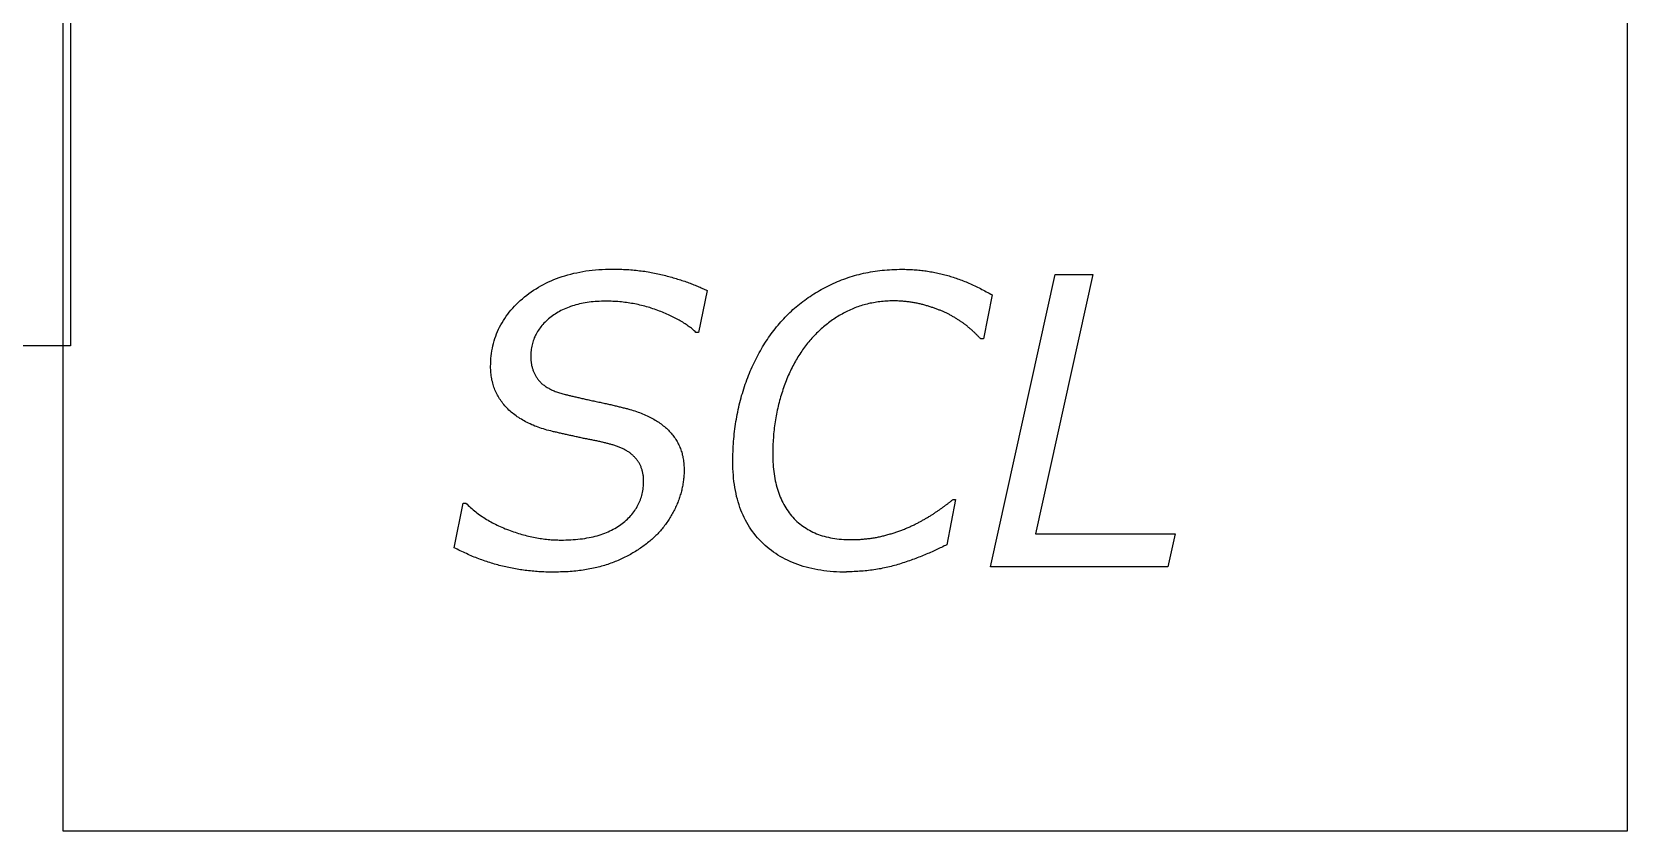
# Model space of a CAD drawing. Extents: x 0.1 to 5.4, y -0.8 to 9.9.
# Drawn here: x 2.662 to 5.37, y -0.75 to 0.607 of the extents above; entities that cross this region are included whole.
import ezdxf

# ---------------------------------------------------------------- set-up
doc = ezdxf.new("R2010")
doc.units = 0
doc.layers.add('CAPA_1', color=7, linetype='CONTINUOUS')

msp = doc.modelspace()

# ---------------------------------------------------------------- linework, layer by layer
at = {"layer": 'CAPA_1', "color": 7}
for points in [[(0.0738, 9.9262), (2.728, 9.9262), (2.728, 0.0738), (0.0738, 0.0738)], [(2.7154, 9.1023), (5.3695, 9.1023), (5.3695, -0.7501), (2.7154, -0.7501)], [(4.5903, -0.3015), (4.2891, -0.3015), (4.399, 0.1948), (4.4629, 0.1948), (4.3655, -0.2451), (4.6027, -0.2451)]]:
    msp.add_lwpolyline(points, close=True, dxfattribs=at)
for points in [[(3.4984, 0.1568), (3.5022, 0.1598), (3.506, 0.1627), (3.5099, 0.1655), (3.5139, 0.1682), (3.5179, 0.1708), (3.522, 0.1733), (3.5262, 0.1758), (3.5305, 0.1781), (3.5348, 0.1803), (3.5392, 0.1824), (3.5436, 0.1844), (3.5482, 0.1863), (3.5528, 0.1882), (3.5574, 0.1899), (3.5622, 0.1915), (3.567, 0.193), (3.5719, 0.1945), (3.5768, 0.1958), (3.5819, 0.197), (3.5869, 0.1981), (3.5921, 0.1992), (3.5973, 0.2001), (3.6026, 0.201), (3.608, 0.2017), (3.6134, 0.2023), (3.6189, 0.2029), (3.6245, 0.2033), (3.6302, 0.2037), (3.6359, 0.2039), (3.6417, 0.2041), (3.6475, 0.2041)], [(3.6475, 0.2041), (3.6507, 0.2041), (3.6539, 0.2041), (3.6571, 0.204), (3.6602, 0.2039), (3.6634, 0.2038), (3.6665, 0.2037), (3.6696, 0.2035), (3.6726, 0.2034), (3.6757, 0.2032), (3.6787, 0.203), (3.6817, 0.2027), (3.6847, 0.2025), (3.6877, 0.2022), (3.6906, 0.2019), (3.6936, 0.2015), (3.6965, 0.2012), (3.6994, 0.2008), (3.7023, 0.2004), (3.7051, 0.2), (3.708, 0.1995), (3.7108, 0.199), (3.7136, 0.1985), (3.7164, 0.198), (3.7191, 0.1975), (3.7219, 0.1969), (3.7246, 0.1963), (3.7273, 0.1957), (3.73, 0.1951), (3.7326, 0.1944), (3.7353, 0.1938), (3.7379, 0.1931)], [(3.7379, 0.1931), (3.7405, 0.1924), (3.7431, 0.1917), (3.7457, 0.191), (3.7483, 0.1903), (3.7508, 0.1895), (3.7533, 0.1888), (3.7558, 0.1881), (3.7582, 0.1873), (3.7607, 0.1866), (3.7631, 0.1858), (3.7655, 0.185), (3.7678, 0.1842), (3.7702, 0.1834), (3.7725, 0.1826), (3.7748, 0.1818), (3.7771, 0.181), (3.7793, 0.1802), (3.7815, 0.1794), (3.7837, 0.1785), (3.7859, 0.1777), (3.788, 0.1768), (3.7901, 0.1759), (3.7922, 0.1751), (3.7943, 0.1742), (3.7964, 0.1733), (3.7984, 0.1724), (3.8004, 0.1715), (3.8024, 0.1705), (3.8043, 0.1696), (3.8063, 0.1687), (3.8082, 0.1677)], [(4.019, 0.1782), (4.0224, 0.1798), (4.0259, 0.1814), (4.0295, 0.1829), (4.033, 0.1844), (4.0366, 0.1858), (4.0402, 0.1871), (4.0438, 0.1884), (4.0475, 0.1897), (4.0512, 0.1909), (4.0549, 0.192), (4.0586, 0.1931), (4.0624, 0.1942), (4.0661, 0.1952), (4.0699, 0.1961), (4.0738, 0.197), (4.0776, 0.1978), (4.0815, 0.1986), (4.0855, 0.1993), (4.0894, 0.2), (4.0934, 0.2006), (4.0974, 0.2011), (4.1014, 0.2016), (4.1054, 0.2021), (4.1095, 0.2025), (4.1136, 0.2028), (4.1177, 0.2031), (4.1219, 0.2034), (4.126, 0.2036), (4.1302, 0.2037), (4.1345, 0.2038), (4.1387, 0.2038)], [(4.1387, 0.2038), (4.1414, 0.2038), (4.144, 0.2038), (4.1466, 0.2037), (4.1493, 0.2036), (4.1519, 0.2035), (4.1545, 0.2034), (4.1571, 0.2033), (4.1597, 0.2031), (4.1623, 0.2029), (4.1648, 0.2027), (4.1674, 0.2025), (4.1699, 0.2022), (4.1725, 0.2019), (4.175, 0.2016), (4.1775, 0.2013), (4.18, 0.201), (4.1825, 0.2006), (4.185, 0.2002), (4.1875, 0.1998), (4.19, 0.1994), (4.1925, 0.1989), (4.1949, 0.1985), (4.1974, 0.198), (4.1998, 0.1974), (4.2022, 0.1969), (4.2047, 0.1963), (4.2071, 0.1957), (4.2095, 0.1951), (4.2119, 0.1945), (4.2143, 0.1939), (4.2166, 0.1932)], [(4.2166, 0.1932), (4.219, 0.1925), (4.2214, 0.1918), (4.2238, 0.1911), (4.2261, 0.1903), (4.2285, 0.1895), (4.2309, 0.1887), (4.2333, 0.1879), (4.2357, 0.187), (4.2381, 0.1861), (4.2405, 0.1852), (4.2429, 0.1843), (4.2454, 0.1833), (4.2478, 0.1824), (4.2502, 0.1813), (4.2526, 0.1803), (4.2551, 0.1792), (4.2575, 0.1781), (4.2599, 0.177), (4.2624, 0.1759), (4.2648, 0.1747), (4.2673, 0.1735), (4.2697, 0.1723), (4.2722, 0.1711), (4.2746, 0.1698), (4.2771, 0.1685), (4.2796, 0.1672), (4.2821, 0.1658), (4.2845, 0.1645), (4.287, 0.1631), (4.2895, 0.1616), (4.292, 0.1602)], [(3.8082, 0.1677), (3.7938, 0.0967), (3.7893, 0.0967)], [(3.9286, 0.1088), (3.931, 0.1116), (3.9334, 0.1144), (3.9358, 0.1171), (3.9383, 0.1198), (3.9409, 0.1225), (3.9434, 0.1251), (3.946, 0.1277), (3.9487, 0.1303), (3.9513, 0.1328), (3.954, 0.1353), (3.9568, 0.1377), (3.9595, 0.1401), (3.9624, 0.1424), (3.9652, 0.1448), (3.9681, 0.147), (3.971, 0.1493), (3.9739, 0.1515), (3.9769, 0.1536), (3.9799, 0.1557), (3.983, 0.1578), (3.9861, 0.1599), (3.9892, 0.1619), (3.9924, 0.1638), (3.9956, 0.1658), (3.9988, 0.1677), (4.0021, 0.1695), (4.0054, 0.1713), (4.0087, 0.1731), (4.0121, 0.1748), (4.0155, 0.1765), (4.019, 0.1782)], [(3.4409, 0.0388), (3.441, 0.0434), (3.4412, 0.0479), (3.4415, 0.0523), (3.4419, 0.0567), (3.4424, 0.0611), (3.4431, 0.0654), (3.4438, 0.0697), (3.4447, 0.0739), (3.4458, 0.078), (3.4469, 0.0821), (3.4482, 0.0862), (3.4495, 0.0902), (3.451, 0.0941), (3.4526, 0.0981), (3.4544, 0.1019), (3.4562, 0.1057), (3.4582, 0.1095), (3.4603, 0.1132), (3.4625, 0.1168), (3.4648, 0.1204), (3.4673, 0.124), (3.4699, 0.1275), (3.4726, 0.131), (3.4754, 0.1344), (3.4783, 0.1377), (3.4814, 0.141), (3.4845, 0.1443), (3.4878, 0.1475), (3.4912, 0.1506), (3.4948, 0.1537), (3.4984, 0.1568)], [(3.6364, 0.1497), (3.6326, 0.1496), (3.629, 0.1495), (3.6253, 0.1494), (3.6217, 0.1492), (3.6182, 0.149), (3.6147, 0.1487), (3.6113, 0.1483), (3.6079, 0.1479), (3.6046, 0.1474), (3.6013, 0.1469), (3.598, 0.1463), (3.5949, 0.1457), (3.5917, 0.145), (3.5886, 0.1442), (3.5856, 0.1434), (3.5826, 0.1425), (3.5796, 0.1416), (3.5767, 0.1407), (3.5739, 0.1396), (3.5711, 0.1386), (3.5683, 0.1374), (3.5656, 0.1362), (3.5629, 0.135), (3.5603, 0.1337), (3.5578, 0.1323), (3.5553, 0.1309), (3.5528, 0.1294), (3.5504, 0.1279), (3.548, 0.1263), (3.5457, 0.1247), (3.5434, 0.123)], [(3.7245, 0.134), (3.7218, 0.135), (3.7191, 0.136), (3.7164, 0.1369), (3.7136, 0.1378), (3.7109, 0.1387), (3.7081, 0.1395), (3.7054, 0.1403), (3.7026, 0.141), (3.6998, 0.1418), (3.697, 0.1425), (3.6942, 0.1431), (3.6914, 0.1438), (3.6886, 0.1444), (3.6858, 0.145), (3.683, 0.1455), (3.6801, 0.146), (3.6773, 0.1465), (3.6744, 0.1469), (3.6715, 0.1473), (3.6687, 0.1477), (3.6658, 0.148), (3.6629, 0.1483), (3.66, 0.1486), (3.657, 0.1489), (3.6541, 0.1491), (3.6512, 0.1492), (3.6482, 0.1494), (3.6453, 0.1495), (3.6423, 0.1496), (3.6393, 0.1496), (3.6364, 0.1497)], [(4.124, 0.1501), (4.1211, 0.1501), (4.1183, 0.15), (4.1154, 0.1499), (4.1126, 0.1497), (4.1098, 0.1496), (4.107, 0.1493), (4.1042, 0.1491), (4.1014, 0.1488), (4.0987, 0.1484), (4.0959, 0.148), (4.0932, 0.1476), (4.0905, 0.1471), (4.0878, 0.1466), (4.0851, 0.1461), (4.0825, 0.1455), (4.0798, 0.1448), (4.0772, 0.1442), (4.0746, 0.1435), (4.072, 0.1427), (4.0694, 0.1419), (4.0668, 0.1411), (4.0643, 0.1402), (4.0617, 0.1393), (4.0592, 0.1383), (4.0567, 0.1373), (4.0542, 0.1363), (4.0517, 0.1352), (4.0492, 0.1341), (4.0468, 0.1329), (4.0444, 0.1317), (4.0419, 0.1305)], [(4.1777, 0.1429), (4.1761, 0.1434), (4.1745, 0.1438), (4.1729, 0.1442), (4.1713, 0.1446), (4.1697, 0.145), (4.1681, 0.1454), (4.1665, 0.1458), (4.1648, 0.1461), (4.1631, 0.1465), (4.1615, 0.1468), (4.1598, 0.1471), (4.1581, 0.1474), (4.1564, 0.1477), (4.1547, 0.1479), (4.153, 0.1482), (4.1513, 0.1484), (4.1495, 0.1486), (4.1478, 0.1488), (4.146, 0.149), (4.1442, 0.1492), (4.1424, 0.1493), (4.1406, 0.1495), (4.1388, 0.1496), (4.137, 0.1497), (4.1352, 0.1498), (4.1334, 0.1499), (4.1315, 0.15), (4.1297, 0.15), (4.1278, 0.15), (4.1259, 0.1501), (4.124, 0.1501)], [(4.2195, 0.1269), (4.2184, 0.1275), (4.2172, 0.1281), (4.216, 0.1286), (4.2149, 0.1292), (4.2137, 0.1298), (4.2125, 0.1304), (4.2112, 0.1309), (4.21, 0.1315), (4.2087, 0.132), (4.2075, 0.1326), (4.2062, 0.1331), (4.2049, 0.1336), (4.2036, 0.1342), (4.2023, 0.1347), (4.2009, 0.1352), (4.1996, 0.1357), (4.1982, 0.1363), (4.1968, 0.1368), (4.1955, 0.1373), (4.1941, 0.1378), (4.1926, 0.1383), (4.1912, 0.1387), (4.1898, 0.1392), (4.1883, 0.1397), (4.1868, 0.1402), (4.1853, 0.1407), (4.1838, 0.1411), (4.1823, 0.1416), (4.1808, 0.142), (4.1792, 0.1425), (4.1777, 0.1429)], [(4.292, 0.1602), (4.2776, 0.0855), (4.2728, 0.0855)], [(3.5434, 0.123), (3.5412, 0.1213), (3.5391, 0.1195), (3.5371, 0.1177), (3.5351, 0.1159), (3.5332, 0.114), (3.5314, 0.1121), (3.5296, 0.1102), (3.5279, 0.1083), (3.5263, 0.1063), (3.5248, 0.1043), (3.5233, 0.1023), (3.5219, 0.1002), (3.5206, 0.0981), (3.5193, 0.096), (3.5181, 0.0938), (3.517, 0.0917), (3.516, 0.0894), (3.515, 0.0872), (3.5141, 0.0849), (3.5133, 0.0826), (3.5125, 0.0803), (3.5118, 0.0779), (3.5112, 0.0755), (3.5107, 0.0731), (3.5102, 0.0707), (3.5098, 0.0682), (3.5095, 0.0657), (3.5093, 0.0632), (3.5091, 0.0606), (3.509, 0.058), (3.5089, 0.0554)], [(3.7893, 0.0967), (3.7878, 0.0981), (3.7863, 0.0995), (3.7848, 0.1009), (3.7832, 0.1022), (3.7815, 0.1036), (3.7798, 0.1049), (3.7781, 0.1062), (3.7763, 0.1075), (3.7745, 0.1088), (3.7727, 0.1101), (3.7708, 0.1113), (3.7689, 0.1126), (3.7669, 0.1138), (3.7649, 0.1151), (3.7628, 0.1163), (3.7607, 0.1175), (3.7586, 0.1187), (3.7564, 0.1199), (3.7542, 0.121), (3.752, 0.1222), (3.7497, 0.1233), (3.7473, 0.1244), (3.745, 0.1256), (3.7425, 0.1267), (3.7401, 0.1277), (3.7376, 0.1288), (3.7351, 0.1299), (3.7325, 0.1309), (3.7299, 0.132), (3.7272, 0.133), (3.7245, 0.134)], [(3.8717, 0.0048), (3.873, 0.0086), (3.8744, 0.0124), (3.8757, 0.0162), (3.8771, 0.0199), (3.8786, 0.0236), (3.88, 0.0272), (3.8815, 0.0309), (3.8831, 0.0345), (3.8847, 0.038), (3.8863, 0.0416), (3.8879, 0.0451), (3.8896, 0.0486), (3.8914, 0.052), (3.8931, 0.0554), (3.8949, 0.0588), (3.8968, 0.0622), (3.8986, 0.0655), (3.9005, 0.0688), (3.9025, 0.072), (3.9045, 0.0753), (3.9065, 0.0785), (3.9085, 0.0816), (3.9106, 0.0848), (3.9127, 0.0879), (3.9149, 0.091), (3.9171, 0.094), (3.9193, 0.097), (3.9216, 0.1), (3.9239, 0.103), (3.9262, 0.1059), (3.9286, 0.1088)], [(4.0419, 0.1305), (4.0395, 0.1292), (4.0372, 0.1279), (4.0348, 0.1266), (4.0325, 0.1252), (4.0302, 0.1238), (4.0279, 0.1224), (4.0256, 0.1209), (4.0233, 0.1194), (4.0211, 0.1179), (4.0189, 0.1164), (4.0167, 0.1148), (4.0145, 0.1132), (4.0123, 0.1115), (4.0102, 0.1098), (4.0081, 0.1081), (4.006, 0.1063), (4.0039, 0.1045), (4.0019, 0.1027), (3.9999, 0.1009), (3.9979, 0.099), (3.9959, 0.0971), (3.9939, 0.0951), (3.992, 0.0931), (3.99, 0.0911), (3.9881, 0.0891), (3.9862, 0.087), (3.9844, 0.0849), (3.9825, 0.0827), (3.9807, 0.0806), (3.9789, 0.0784), (3.9771, 0.0761)], [(4.2514, 0.1058), (4.2508, 0.1064), (4.25, 0.107), (4.2493, 0.1076), (4.2485, 0.1083), (4.2478, 0.1089), (4.247, 0.1095), (4.2461, 0.1101), (4.2453, 0.1108), (4.2444, 0.1114), (4.2435, 0.112), (4.2426, 0.1127), (4.2417, 0.1134), (4.2407, 0.114), (4.2397, 0.1147), (4.2387, 0.1154), (4.2377, 0.116), (4.2366, 0.1167), (4.2355, 0.1174), (4.2344, 0.1181), (4.2333, 0.1188), (4.2322, 0.1195), (4.231, 0.1202), (4.2298, 0.1209), (4.2286, 0.1217), (4.2274, 0.1224), (4.2261, 0.1231), (4.2248, 0.1239), (4.2235, 0.1246), (4.2222, 0.1254), (4.2209, 0.1261), (4.2195, 0.1269)], [(4.2728, 0.0855), (4.2722, 0.0862), (4.2715, 0.0869), (4.2708, 0.0876), (4.2701, 0.0883), (4.2694, 0.089), (4.2687, 0.0897), (4.2681, 0.0904), (4.2674, 0.0911), (4.2667, 0.0918), (4.266, 0.0924), (4.2653, 0.0931), (4.2646, 0.0938), (4.2639, 0.0945), (4.2633, 0.0951), (4.2626, 0.0958), (4.2619, 0.0964), (4.2612, 0.0971), (4.2605, 0.0977), (4.2598, 0.0984), (4.2591, 0.099), (4.2584, 0.0997), (4.2577, 0.1003), (4.257, 0.1009), (4.2563, 0.1015), (4.2556, 0.1022), (4.2549, 0.1028), (4.2542, 0.1034), (4.2535, 0.104), (4.2528, 0.1046), (4.2521, 0.1052), (4.2514, 0.1058)], [(3.5089, 0.0554), (3.5089, 0.0539), (3.509, 0.0525), (3.5091, 0.0512), (3.5091, 0.0498), (3.5093, 0.0484), (3.5094, 0.0471), (3.5096, 0.0457), (3.5098, 0.0444), (3.51, 0.0431), (3.5102, 0.0417), (3.5105, 0.0404), (3.5108, 0.0391), (3.5111, 0.0379), (3.5115, 0.0366), (3.5119, 0.0353), (3.5123, 0.0341), (3.5127, 0.0329), (3.5131, 0.0316), (3.5136, 0.0304), (3.5141, 0.0292), (3.5147, 0.028), (3.5152, 0.0269), (3.5158, 0.0257), (3.5164, 0.0245), (3.517, 0.0234), (3.5177, 0.0223), (3.5184, 0.0211), (3.5191, 0.02), (3.5198, 0.0189), (3.5206, 0.0178), (3.5214, 0.0167)], [(3.9771, 0.0761), (3.9754, 0.0739), (3.9737, 0.0717), (3.972, 0.0694), (3.9704, 0.0671), (3.9688, 0.0648), (3.9672, 0.0624), (3.9656, 0.06), (3.964, 0.0576), (3.9625, 0.0551), (3.961, 0.0526), (3.9595, 0.0501), (3.9581, 0.0476), (3.9566, 0.045), (3.9552, 0.0424), (3.9538, 0.0398), (3.9525, 0.0371), (3.9512, 0.0344), (3.9498, 0.0317), (3.9486, 0.0289), (3.9473, 0.0261), (3.946, 0.0233), (3.9448, 0.0205), (3.9436, 0.0176), (3.9425, 0.0147), (3.9413, 0.0117), (3.9402, 0.0088), (3.9391, 0.0058), (3.938, 0.0027), (3.937, -0.0003), (3.936, -0.0034), (3.935, -0.0065)], [(3.4684, -0.0315), (3.4666, -0.0296), (3.465, -0.0278), (3.4633, -0.0259), (3.4617, -0.0239), (3.4602, -0.022), (3.4588, -0.02), (3.4574, -0.018), (3.456, -0.016), (3.4547, -0.0139), (3.4535, -0.0118), (3.4523, -0.0097), (3.4512, -0.0075), (3.4502, -0.0053), (3.4492, -0.0031), (3.4482, -0.0009), (3.4473, 0.0014), (3.4465, 0.0037), (3.4457, 0.006), (3.445, 0.0084), (3.4444, 0.0107), (3.4438, 0.0132), (3.4432, 0.0156), (3.4427, 0.0181), (3.4423, 0.0206), (3.4419, 0.0231), (3.4416, 0.0256), (3.4414, 0.0282), (3.4412, 0.0308), (3.441, 0.0335), (3.4409, 0.0361), (3.4409, 0.0388)], [(3.5214, 0.0167), (3.5222, 0.0157), (3.5231, 0.0146), (3.524, 0.0136), (3.5249, 0.0126), (3.5259, 0.0116), (3.5269, 0.0106), (3.528, 0.0096), (3.5291, 0.0087), (3.5303, 0.0078), (3.5315, 0.0069), (3.5327, 0.006), (3.534, 0.0051), (3.5353, 0.0042), (3.5366, 0.0034), (3.538, 0.0026), (3.5394, 0.0018), (3.5409, 0.001), (3.5424, 0.0002), (3.544, -0.0006), (3.5456, -0.0013), (3.5472, -0.002), (3.5489, -0.0027), (3.5506, -0.0034), (3.5524, -0.0041), (3.5541, -0.0047), (3.556, -0.0054), (3.5579, -0.006), (3.5598, -0.0066), (3.5617, -0.0072), (3.5637, -0.0077), (3.5658, -0.0083)], [(3.8519, -0.1232), (3.8519, -0.1188), (3.852, -0.1144), (3.8521, -0.11), (3.8523, -0.1056), (3.8524, -0.1013), (3.8527, -0.097), (3.8529, -0.0927), (3.8532, -0.0884), (3.8536, -0.0841), (3.854, -0.0799), (3.8544, -0.0756), (3.8549, -0.0714), (3.8554, -0.0672), (3.856, -0.0631), (3.8566, -0.0589), (3.8572, -0.0548), (3.8579, -0.0507), (3.8586, -0.0466), (3.8594, -0.0425), (3.8602, -0.0385), (3.861, -0.0344), (3.8619, -0.0304), (3.8628, -0.0264), (3.8638, -0.0225), (3.8648, -0.0185), (3.8659, -0.0146), (3.8669, -0.0107), (3.8681, -0.0068), (3.8693, -0.0029), (3.8705, 0.001), (3.8717, 0.0048)], [(3.5658, -0.0083), (3.5671, -0.0086), (3.5685, -0.009), (3.5699, -0.0093), (3.5713, -0.0096), (3.5727, -0.01), (3.5742, -0.0103), (3.5757, -0.0107), (3.5772, -0.0111), (3.5788, -0.0114), (3.5804, -0.0118), (3.582, -0.0122), (3.5836, -0.0126), (3.5853, -0.0129), (3.587, -0.0133), (3.5887, -0.0137), (3.5905, -0.0141), (3.5922, -0.0145), (3.594, -0.0149), (3.5959, -0.0154), (3.5977, -0.0158), (3.5996, -0.0162), (3.6015, -0.0166), (3.6035, -0.017), (3.6055, -0.0175), (3.6075, -0.0179), (3.6095, -0.0184), (3.6116, -0.0188), (3.6136, -0.0193), (3.6158, -0.0197), (3.6179, -0.0202), (3.6201, -0.0206)], [(3.6201, -0.0206), (3.6222, -0.0211), (3.6244, -0.0216), (3.6265, -0.022), (3.6286, -0.0225), (3.6307, -0.0229), (3.6328, -0.0234), (3.6348, -0.0238), (3.6368, -0.0243), (3.6388, -0.0247), (3.6408, -0.0252), (3.6427, -0.0256), (3.6447, -0.026), (3.6466, -0.0265), (3.6484, -0.0269), (3.6503, -0.0274), (3.6521, -0.0278), (3.6539, -0.0282), (3.6557, -0.0286), (3.6575, -0.0291), (3.6592, -0.0295), (3.661, -0.0299), (3.6627, -0.0303), (3.6643, -0.0308), (3.666, -0.0312), (3.6676, -0.0316), (3.6692, -0.032), (3.6708, -0.0324), (3.6724, -0.0328), (3.6739, -0.0332), (3.6754, -0.0336), (3.6769, -0.034)], [(3.935, -0.0065), (3.934, -0.0097), (3.933, -0.0128), (3.9321, -0.016), (3.9313, -0.0192), (3.9304, -0.0224), (3.9296, -0.0256), (3.9288, -0.0288), (3.9281, -0.0321), (3.9274, -0.0353), (3.9267, -0.0386), (3.926, -0.0419), (3.9254, -0.0451), (3.9248, -0.0485), (3.9242, -0.0518), (3.9237, -0.0551), (3.9232, -0.0584), (3.9228, -0.0618), (3.9223, -0.0652), (3.9219, -0.0686), (3.9216, -0.0719), (3.9212, -0.0754), (3.9209, -0.0788), (3.9207, -0.0822), (3.9204, -0.0857), (3.9202, -0.0891), (3.92, -0.0926), (3.9199, -0.0961), (3.9198, -0.0996), (3.9197, -0.1031), (3.9196, -0.1066), (3.9196, -0.1102)], [(3.546, -0.0715), (3.5428, -0.0707), (3.5396, -0.0699), (3.5365, -0.0691), (3.5334, -0.0682), (3.5304, -0.0673), (3.5274, -0.0664), (3.5245, -0.0654), (3.5216, -0.0644), (3.5188, -0.0633), (3.516, -0.0623), (3.5133, -0.0611), (3.5106, -0.06), (3.5079, -0.0588), (3.5053, -0.0576), (3.5028, -0.0563), (3.5003, -0.055), (3.4978, -0.0537), (3.4954, -0.0523), (3.493, -0.0509), (3.4907, -0.0495), (3.4885, -0.048), (3.4862, -0.0465), (3.4841, -0.045), (3.4819, -0.0434), (3.4799, -0.0418), (3.4778, -0.0402), (3.4758, -0.0385), (3.4739, -0.0368), (3.472, -0.0351), (3.4702, -0.0333), (3.4684, -0.0315)], [(3.6769, -0.034), (3.6798, -0.0349), (3.6827, -0.0358), (3.6855, -0.0367), (3.6883, -0.0376), (3.691, -0.0385), (3.6936, -0.0395), (3.6963, -0.0405), (3.6989, -0.0416), (3.7014, -0.0426), (3.7039, -0.0437), (3.7063, -0.0448), (3.7087, -0.046), (3.7111, -0.0471), (3.7134, -0.0483), (3.7156, -0.0496), (3.7179, -0.0508), (3.72, -0.0521), (3.7222, -0.0534), (3.7242, -0.0547), (3.7263, -0.056), (3.7282, -0.0574), (3.7302, -0.0588), (3.7321, -0.0603), (3.7339, -0.0617), (3.7357, -0.0632), (3.7375, -0.0647), (3.7392, -0.0662), (3.7409, -0.0678), (3.7425, -0.0694), (3.7441, -0.071), (3.7456, -0.0726)], [(3.6003, -0.0836), (3.5984, -0.0832), (3.5966, -0.0828), (3.5948, -0.0824), (3.593, -0.082), (3.5912, -0.0816), (3.5894, -0.0812), (3.5876, -0.0808), (3.5858, -0.0804), (3.584, -0.08), (3.5822, -0.0796), (3.5804, -0.0792), (3.5787, -0.0789), (3.5769, -0.0785), (3.5751, -0.0781), (3.5734, -0.0777), (3.5716, -0.0773), (3.5699, -0.0769), (3.5681, -0.0765), (3.5664, -0.0761), (3.5647, -0.0757), (3.5629, -0.0754), (3.5612, -0.075), (3.5595, -0.0746), (3.5578, -0.0742), (3.5561, -0.0738), (3.5544, -0.0734), (3.5527, -0.073), (3.551, -0.0727), (3.5493, -0.0723), (3.5477, -0.0719), (3.546, -0.0715)], [(3.7456, -0.0726), (3.7471, -0.0743), (3.7485, -0.076), (3.7499, -0.0777), (3.7513, -0.0795), (3.7526, -0.0813), (3.7538, -0.0831), (3.755, -0.0849), (3.7562, -0.0868), (3.7573, -0.0887), (3.7584, -0.0906), (3.7594, -0.0925), (3.7603, -0.0945), (3.7612, -0.0965), (3.7621, -0.0985), (3.7629, -0.1006), (3.7637, -0.1027), (3.7644, -0.1048), (3.7651, -0.1069), (3.7657, -0.1091), (3.7662, -0.1113), (3.7668, -0.1135), (3.7672, -0.1158), (3.7676, -0.1181), (3.768, -0.1204), (3.7683, -0.1227), (3.7686, -0.1251), (3.7688, -0.1275), (3.769, -0.1299), (3.7691, -0.1323), (3.7692, -0.1348), (3.7692, -0.1373)], [(3.6498, -0.0949), (3.6484, -0.0945), (3.6471, -0.0941), (3.6457, -0.0937), (3.6443, -0.0933), (3.6429, -0.093), (3.6414, -0.0926), (3.64, -0.0922), (3.6385, -0.0918), (3.637, -0.0914), (3.6356, -0.0911), (3.634, -0.0907), (3.6325, -0.0903), (3.631, -0.0899), (3.6294, -0.0896), (3.6278, -0.0892), (3.6262, -0.0888), (3.6246, -0.0885), (3.623, -0.0881), (3.6213, -0.0877), (3.6197, -0.0874), (3.618, -0.087), (3.6163, -0.0867), (3.6146, -0.0863), (3.6128, -0.086), (3.6111, -0.0856), (3.6093, -0.0853), (3.6076, -0.0849), (3.6058, -0.0846), (3.6039, -0.0842), (3.6021, -0.0839), (3.6003, -0.0836)], [(3.6875, -0.1176), (3.6866, -0.1166), (3.6858, -0.1156), (3.6849, -0.1147), (3.684, -0.1138), (3.683, -0.1129), (3.6821, -0.112), (3.6811, -0.1111), (3.6801, -0.1102), (3.679, -0.1094), (3.678, -0.1085), (3.6769, -0.1077), (3.6758, -0.1069), (3.6746, -0.1061), (3.6734, -0.1054), (3.6723, -0.1046), (3.671, -0.1039), (3.6698, -0.1032), (3.6685, -0.1025), (3.6672, -0.1018), (3.6659, -0.1011), (3.6646, -0.1005), (3.6632, -0.0999), (3.6618, -0.0992), (3.6604, -0.0986), (3.659, -0.0981), (3.6575, -0.0975), (3.656, -0.0969), (3.6545, -0.0964), (3.6529, -0.0959), (3.6514, -0.0954), (3.6498, -0.0949)], [(3.7006, -0.1559), (3.7005, -0.1544), (3.7005, -0.153), (3.7004, -0.1515), (3.7003, -0.1501), (3.7002, -0.1487), (3.7001, -0.1473), (3.6999, -0.1459), (3.6997, -0.1445), (3.6994, -0.1432), (3.6992, -0.1419), (3.6989, -0.1406), (3.6986, -0.1393), (3.6983, -0.138), (3.6979, -0.1367), (3.6975, -0.1354), (3.6971, -0.1342), (3.6966, -0.133), (3.6961, -0.1318), (3.6956, -0.1306), (3.6951, -0.1294), (3.6945, -0.1283), (3.694, -0.1271), (3.6933, -0.126), (3.6927, -0.1249), (3.692, -0.1238), (3.6913, -0.1227), (3.6906, -0.1217), (3.6899, -0.1206), (3.6891, -0.1196), (3.6883, -0.1186), (3.6875, -0.1176)], [(3.9033, -0.2618), (3.9001, -0.2586), (3.8969, -0.2553), (3.8939, -0.252), (3.8909, -0.2485), (3.8881, -0.245), (3.8854, -0.2413), (3.8827, -0.2376), (3.8802, -0.2338), (3.8778, -0.2299), (3.8755, -0.226), (3.8733, -0.2219), (3.8712, -0.2178), (3.8693, -0.2136), (3.8674, -0.2093), (3.8656, -0.2049), (3.864, -0.2004), (3.8624, -0.1959), (3.861, -0.1912), (3.8596, -0.1865), (3.8584, -0.1817), (3.8573, -0.1768), (3.8563, -0.1718), (3.8554, -0.1667), (3.8545, -0.1616), (3.8539, -0.1564), (3.8533, -0.151), (3.8528, -0.1456), (3.8524, -0.1402), (3.8521, -0.1346), (3.852, -0.1289), (3.8519, -0.1232)], [(3.9196, -0.1102), (3.9197, -0.1146), (3.9198, -0.1189), (3.92, -0.1232), (3.9202, -0.1274), (3.9205, -0.1316), (3.9209, -0.1356), (3.9214, -0.1397), (3.9219, -0.1436), (3.9225, -0.1475), (3.9232, -0.1513), (3.9239, -0.1551), (3.9248, -0.1588), (3.9256, -0.1624), (3.9266, -0.166), (3.9276, -0.1695), (3.9287, -0.173), (3.9299, -0.1764), (3.9312, -0.1797), (3.9325, -0.183), (3.9339, -0.1862), (3.9353, -0.1893), (3.9368, -0.1924), (3.9384, -0.1954), (3.9401, -0.1983), (3.9419, -0.2012), (3.9437, -0.204), (3.9456, -0.2068), (3.9475, -0.2095), (3.9495, -0.2121), (3.9516, -0.2147), (3.9538, -0.2172)], [(3.6641, -0.2279), (3.6665, -0.2261), (3.6687, -0.2242), (3.6709, -0.2223), (3.6729, -0.2204), (3.6749, -0.2184), (3.6769, -0.2164), (3.6787, -0.2144), (3.6805, -0.2123), (3.6822, -0.2102), (3.6838, -0.2081), (3.6854, -0.2059), (3.6869, -0.2037), (3.6883, -0.2015), (3.6896, -0.1992), (3.6909, -0.1969), (3.692, -0.1946), (3.6931, -0.1922), (3.6942, -0.1899), (3.6951, -0.1874), (3.696, -0.185), (3.6968, -0.1825), (3.6975, -0.18), (3.6981, -0.1774), (3.6987, -0.1749), (3.6992, -0.1722), (3.6996, -0.1696), (3.6999, -0.1669), (3.7002, -0.1642), (3.7004, -0.1615), (3.7005, -0.1587), (3.7006, -0.1559)], [(3.7692, -0.1373), (3.7692, -0.1394), (3.7691, -0.1415), (3.7691, -0.1436), (3.769, -0.1457), (3.7688, -0.1479), (3.7686, -0.15), (3.7684, -0.1521), (3.7682, -0.1542), (3.7679, -0.1563), (3.7676, -0.1584), (3.7673, -0.1605), (3.7669, -0.1626), (3.7665, -0.1647), (3.7661, -0.1668), (3.7656, -0.1689), (3.7651, -0.171), (3.7646, -0.173), (3.764, -0.1751), (3.7635, -0.1772), (3.7628, -0.1793), (3.7622, -0.1814), (3.7615, -0.1835), (3.7608, -0.1856), (3.76, -0.1877), (3.7592, -0.1898), (3.7584, -0.1919), (3.7576, -0.194), (3.7567, -0.196), (3.7558, -0.1981), (3.7549, -0.2002), (3.7539, -0.2023)], [(4.1972, -0.2081), (4.1982, -0.2074), (4.1993, -0.2066), (4.2003, -0.2059), (4.2014, -0.2052), (4.2024, -0.2045), (4.2034, -0.2038), (4.2044, -0.2031), (4.2054, -0.2024), (4.2064, -0.2017), (4.2074, -0.201), (4.2083, -0.2003), (4.2093, -0.1996), (4.2102, -0.1989), (4.2112, -0.1982), (4.2121, -0.1975), (4.213, -0.1969), (4.2139, -0.1962), (4.2148, -0.1955), (4.2157, -0.1948), (4.2166, -0.1942), (4.2175, -0.1935), (4.2183, -0.1929), (4.2192, -0.1922), (4.22, -0.1916), (4.2208, -0.1909), (4.2216, -0.1903), (4.2224, -0.1897), (4.2232, -0.189), (4.224, -0.1884), (4.2248, -0.1878), (4.2256, -0.1872)], [(4.2256, -0.1872), (4.23, -0.1872), (4.215, -0.2638)], [(3.379, -0.2689), (3.3943, -0.1932), (3.3988, -0.1932)], [(3.3988, -0.1932), (3.4008, -0.1951), (3.4028, -0.197), (3.4048, -0.1989), (3.4069, -0.2008), (3.409, -0.2026), (3.4111, -0.2044), (3.4133, -0.2062), (3.4155, -0.2079), (3.4177, -0.2096), (3.42, -0.2113), (3.4222, -0.213), (3.4246, -0.2146), (3.4269, -0.2162), (3.4293, -0.2177), (3.4316, -0.2193), (3.4341, -0.2208), (3.4365, -0.2223), (3.439, -0.2237), (3.4415, -0.2251), (3.444, -0.2265), (3.4466, -0.2279), (3.4492, -0.2292), (3.4518, -0.2305), (3.4545, -0.2318), (3.4571, -0.233), (3.4598, -0.2342), (3.4626, -0.2354), (3.4653, -0.2366), (3.4681, -0.2377), (3.471, -0.2388), (3.4738, -0.2399)], [(3.7539, -0.2023), (3.7529, -0.2044), (3.7519, -0.2064), (3.7508, -0.2085), (3.7497, -0.2105), (3.7486, -0.2125), (3.7475, -0.2145), (3.7463, -0.2164), (3.7452, -0.2184), (3.744, -0.2203), (3.7427, -0.2222), (3.7415, -0.2241), (3.7402, -0.226), (3.7389, -0.2278), (3.7376, -0.2296), (3.7362, -0.2314), (3.7348, -0.2332), (3.7334, -0.235), (3.732, -0.2367), (3.7305, -0.2385), (3.7291, -0.2402), (3.7275, -0.2419), (3.726, -0.2435), (3.7245, -0.2452), (3.7229, -0.2468), (3.7213, -0.2484), (3.7196, -0.25), (3.718, -0.2516), (3.7163, -0.2531), (3.7146, -0.2547), (3.7128, -0.2562), (3.7111, -0.2577)], [(4.1598, -0.2298), (4.1611, -0.2291), (4.1624, -0.2284), (4.1638, -0.2277), (4.1651, -0.2271), (4.1664, -0.2264), (4.1677, -0.2257), (4.169, -0.225), (4.1702, -0.2244), (4.1715, -0.2237), (4.1727, -0.223), (4.174, -0.2223), (4.1752, -0.2216), (4.1765, -0.2209), (4.1777, -0.2202), (4.1789, -0.2195), (4.1801, -0.2188), (4.1813, -0.2181), (4.1825, -0.2174), (4.1837, -0.2167), (4.1848, -0.216), (4.186, -0.2153), (4.1872, -0.2146), (4.1883, -0.2139), (4.1894, -0.2132), (4.1906, -0.2124), (4.1917, -0.2117), (4.1928, -0.211), (4.1939, -0.2103), (4.195, -0.2096), (4.1961, -0.2088), (4.1972, -0.2081)], [(3.4738, -0.2399), (3.4767, -0.2409), (3.4796, -0.2419), (3.4824, -0.2428), (3.4853, -0.2437), (3.4881, -0.2446), (3.491, -0.2455), (3.4938, -0.2463), (3.4967, -0.2471), (3.4995, -0.2478), (3.5023, -0.2486), (3.5051, -0.2492), (3.5079, -0.2499), (3.5107, -0.2505), (3.5135, -0.2511), (3.5163, -0.2516), (3.5191, -0.2522), (3.5219, -0.2526), (3.5247, -0.2531), (3.5274, -0.2535), (3.5302, -0.2539), (3.5329, -0.2542), (3.5357, -0.2546), (3.5384, -0.2548), (3.5411, -0.2551), (3.5438, -0.2553), (3.5466, -0.2555), (3.5493, -0.2556), (3.552, -0.2558), (3.5547, -0.2558), (3.5574, -0.2559), (3.56, -0.2559)], [(3.56, -0.2559), (3.5644, -0.2559), (3.5687, -0.2558), (3.5729, -0.2557), (3.5771, -0.2554), (3.5811, -0.2552), (3.5852, -0.2549), (3.5891, -0.2545), (3.593, -0.2541), (3.5968, -0.2536), (3.6006, -0.253), (3.6043, -0.2524), (3.6079, -0.2517), (3.6115, -0.251), (3.615, -0.2502), (3.6184, -0.2494), (3.6217, -0.2485), (3.625, -0.2475), (3.6283, -0.2465), (3.6314, -0.2454), (3.6345, -0.2443), (3.6375, -0.2431), (3.6405, -0.2418), (3.6434, -0.2405), (3.6462, -0.2391), (3.649, -0.2377), (3.6517, -0.2362), (3.6543, -0.2347), (3.6569, -0.2331), (3.6594, -0.2314), (3.6618, -0.2297), (3.6641, -0.2279)], [(3.9538, -0.2172), (3.956, -0.2196), (3.9583, -0.2219), (3.9607, -0.2242), (3.9631, -0.2264), (3.9656, -0.2285), (3.9682, -0.2305), (3.9708, -0.2324), (3.9735, -0.2343), (3.9762, -0.236), (3.979, -0.2378), (3.9819, -0.2394), (3.9848, -0.2409), (3.9878, -0.2424), (3.9909, -0.2438), (3.994, -0.2451), (3.9972, -0.2463), (4.0004, -0.2474), (4.0037, -0.2485), (4.0071, -0.2495), (4.0105, -0.2504), (4.014, -0.2512), (4.0176, -0.252), (4.0212, -0.2527), (4.0249, -0.2533), (4.0286, -0.2538), (4.0325, -0.2542), (4.0363, -0.2546), (4.0403, -0.2548), (4.0443, -0.255), (4.0484, -0.2552), (4.0525, -0.2552)], [(4.11, -0.248), (4.1117, -0.2476), (4.1135, -0.2471), (4.1152, -0.2466), (4.117, -0.2461), (4.1187, -0.2456), (4.1204, -0.2451), (4.1221, -0.2446), (4.1238, -0.2441), (4.1255, -0.2436), (4.1272, -0.243), (4.1288, -0.2425), (4.1305, -0.2419), (4.1321, -0.2413), (4.1337, -0.2408), (4.1354, -0.2402), (4.137, -0.2396), (4.1386, -0.239), (4.1401, -0.2384), (4.1417, -0.2378), (4.1433, -0.2372), (4.1448, -0.2365), (4.1464, -0.2359), (4.1479, -0.2352), (4.1494, -0.2346), (4.1509, -0.2339), (4.1524, -0.2332), (4.1539, -0.2326), (4.1554, -0.2319), (4.1569, -0.2312), (4.1583, -0.2305), (4.1598, -0.2298)], [(3.461, -0.3003), (3.4583, -0.2996), (3.4556, -0.2989), (3.453, -0.2982), (3.4503, -0.2974), (3.4476, -0.2966), (3.4449, -0.2959), (3.4422, -0.295), (3.4395, -0.2942), (3.4369, -0.2934), (3.4342, -0.2925), (3.4315, -0.2916), (3.4289, -0.2907), (3.4262, -0.2897), (3.4236, -0.2887), (3.4209, -0.2878), (3.4183, -0.2867), (3.4156, -0.2857), (3.413, -0.2847), (3.4104, -0.2836), (3.4077, -0.2825), (3.4051, -0.2814), (3.4025, -0.2802), (3.3998, -0.279), (3.3972, -0.2778), (3.3946, -0.2766), (3.392, -0.2754), (3.3894, -0.2741), (3.3868, -0.2729), (3.3842, -0.2716), (3.3816, -0.2702), (3.379, -0.2689)], [(3.7111, -0.2577), (3.7092, -0.2592), (3.7073, -0.2608), (3.7053, -0.2623), (3.7033, -0.2638), (3.7013, -0.2653), (3.6993, -0.2668), (3.6973, -0.2682), (3.6952, -0.2697), (3.6932, -0.2711), (3.6911, -0.2724), (3.689, -0.2738), (3.6868, -0.2751), (3.6846, -0.2764), (3.6825, -0.2777), (3.6803, -0.279), (3.678, -0.2802), (3.6758, -0.2815), (3.6735, -0.2827), (3.6712, -0.2839), (3.6689, -0.285), (3.6666, -0.2861), (3.6642, -0.2873), (3.6619, -0.2883), (3.6595, -0.2894), (3.6571, -0.2905), (3.6546, -0.2915), (3.6522, -0.2925), (3.6497, -0.2935), (3.6472, -0.2944), (3.6447, -0.2954), (3.6421, -0.2963)], [(4.0451, -0.3105), (4.0393, -0.3104), (4.0336, -0.3103), (4.028, -0.31), (4.0225, -0.3097), (4.017, -0.3092), (4.0116, -0.3086), (4.0063, -0.308), (4.0011, -0.3072), (3.9959, -0.3064), (3.9909, -0.3054), (3.9859, -0.3043), (3.981, -0.3032), (3.9762, -0.3019), (3.9715, -0.3006), (3.9668, -0.2991), (3.9622, -0.2975), (3.9577, -0.2958), (3.9533, -0.2941), (3.949, -0.2922), (3.9447, -0.2902), (3.9406, -0.2882), (3.9365, -0.286), (3.9325, -0.2837), (3.9285, -0.2813), (3.9247, -0.2788), (3.9209, -0.2763), (3.9173, -0.2736), (3.9137, -0.2708), (3.9101, -0.2679), (3.9067, -0.2649), (3.9033, -0.2618)], [(4.0525, -0.2552), (4.0544, -0.2552), (4.0564, -0.2552), (4.0583, -0.2551), (4.0603, -0.2551), (4.0622, -0.255), (4.0641, -0.2549), (4.066, -0.2548), (4.0679, -0.2547), (4.0698, -0.2546), (4.0717, -0.2544), (4.0736, -0.2543), (4.0755, -0.2541), (4.0774, -0.2539), (4.0792, -0.2537), (4.0811, -0.2535), (4.083, -0.2533), (4.0848, -0.253), (4.0866, -0.2528), (4.0885, -0.2525), (4.0903, -0.2522), (4.0921, -0.2519), (4.0939, -0.2516), (4.0957, -0.2513), (4.0975, -0.2509), (4.0993, -0.2505), (4.1011, -0.2502), (4.1029, -0.2498), (4.1047, -0.2494), (4.1065, -0.2489), (4.1082, -0.2485), (4.11, -0.248)], [(4.215, -0.2638), (4.2129, -0.2649), (4.2107, -0.266), (4.2085, -0.2672), (4.2062, -0.2683), (4.204, -0.2694), (4.2017, -0.2705), (4.1994, -0.2716), (4.1971, -0.2727), (4.1947, -0.2737), (4.1923, -0.2748), (4.19, -0.2759), (4.1875, -0.2769), (4.1851, -0.278), (4.1827, -0.279), (4.1802, -0.2801), (4.1777, -0.2811), (4.1752, -0.2821), (4.1727, -0.2832), (4.1701, -0.2842), (4.1675, -0.2852), (4.1649, -0.2862), (4.1623, -0.2872), (4.1597, -0.2881), (4.157, -0.2891), (4.1543, -0.2901), (4.1516, -0.291), (4.1489, -0.292), (4.1461, -0.2929), (4.1434, -0.2939), (4.1406, -0.2948), (4.1378, -0.2957)], [(3.6421, -0.2963), (3.6396, -0.2972), (3.637, -0.298), (3.6344, -0.2989), (3.6317, -0.2997), (3.6291, -0.3004), (3.6264, -0.3012), (3.6236, -0.3019), (3.6209, -0.3026), (3.6181, -0.3032), (3.6153, -0.3039), (3.6124, -0.3044), (3.6095, -0.305), (3.6066, -0.3056), (3.6037, -0.3061), (3.6007, -0.3065), (3.5977, -0.307), (3.5947, -0.3074), (3.5916, -0.3078), (3.5886, -0.3082), (3.5854, -0.3085), (3.5823, -0.3088), (3.5791, -0.3091), (3.5759, -0.3093), (3.5727, -0.3096), (3.5694, -0.3098), (3.5661, -0.3099), (3.5628, -0.31), (3.5594, -0.3101), (3.556, -0.3102), (3.5526, -0.3103), (3.5492, -0.3103)], [(4.1378, -0.2957), (4.1349, -0.2966), (4.1321, -0.2975), (4.1293, -0.2983), (4.1265, -0.2991), (4.1236, -0.2999), (4.1207, -0.3006), (4.1178, -0.3014), (4.115, -0.302), (4.1121, -0.3027), (4.1091, -0.3033), (4.1062, -0.3039), (4.1033, -0.3045), (4.1003, -0.305), (4.0974, -0.3055), (4.0944, -0.306), (4.0914, -0.3065), (4.0884, -0.3069), (4.0854, -0.3073), (4.0824, -0.3076), (4.0793, -0.308), (4.0763, -0.3083), (4.0732, -0.3086), (4.0701, -0.3088), (4.0671, -0.309), (4.064, -0.3092), (4.0609, -0.3094), (4.0577, -0.3095), (4.0546, -0.3096), (4.0515, -0.3097), (4.0483, -0.3097), (4.0451, -0.3097)], [(3.5492, -0.3105), (3.5462, -0.3105), (3.5432, -0.3104), (3.5403, -0.3104), (3.5373, -0.3103), (3.5344, -0.3102), (3.5314, -0.3101), (3.5285, -0.3099), (3.5256, -0.3098), (3.5227, -0.3096), (3.5198, -0.3094), (3.5169, -0.3092), (3.514, -0.3089), (3.5111, -0.3087), (3.5083, -0.3084), (3.5054, -0.3081), (3.5026, -0.3077), (3.4997, -0.3074), (3.4969, -0.307), (3.4941, -0.3066), (3.4913, -0.3062), (3.4885, -0.3058), (3.4857, -0.3053), (3.4829, -0.3048), (3.4802, -0.3043), (3.4774, -0.3038), (3.4746, -0.3033), (3.4719, -0.3027), (3.4692, -0.3021), (3.4665, -0.3015), (3.4637, -0.3009), (3.461, -0.3003)], [(3.5492, -0.3103), (3.5492, -0.3105)], [(4.0451, -0.3097), (4.0451, -0.3105)]]:
    msp.add_lwpolyline(points, dxfattribs=at)

doc.saveas('drawing.dxf')
